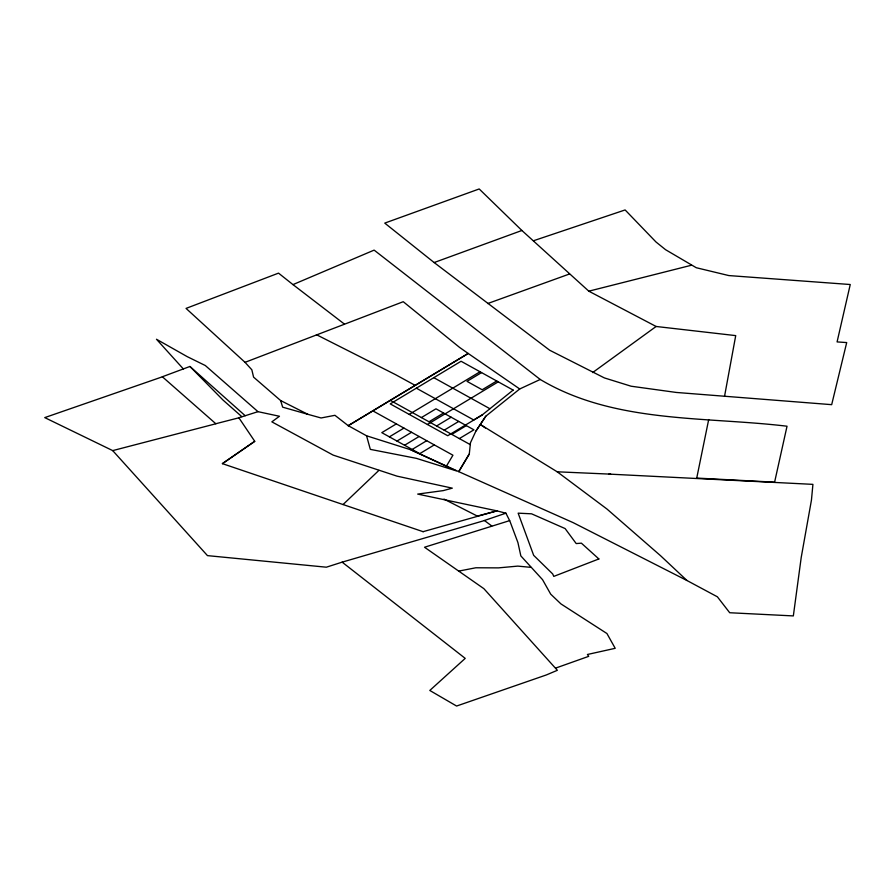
<?xml version="1.0" encoding="UTF-8"?>
<svg xmlns="http://www.w3.org/2000/svg" width="895" height="895" viewBox="0 0 895 895"><rect width="100%" height="100%" fill="white"/><g stroke="black" fill="none" stroke-linecap="round" stroke-linejoin="round"><path stroke-width="1.34" d="M724.525 396.407L735.724 335.614L656.125 326.474L588.809 291.177L521.886 230.485L479.194 188.957L384.749 223.112L434.142 262.548L549.675 350.225L604.349 377.903L631.109 386.215L676.284 392.446L831.679 404.663L846.704 342.572L837.082 341.912L850.25 284.52L728.832 275.57L696.288 267.728L665.6 249.716L655.979 241.974L625.124 209.945L533.476 240.755M708.695 419.554L696.735 478.075L774.6 482.181L787.029 426.221C704.533 416.32 614.306 423.637 540.222 379.469L374.132 250.119L292.967 284.599L278.524 273.132L186.048 308.406L245.029 362.33L251.831 369.78L253.587 377.142L280.616 400.546L307.835 414.307L321.081 417.976L334.931 415.314L348.233 425.673L366.57 435.798L410.939 449.849L458.699 471.643L469.193 454.067M540.222 379.469L519.715 388.967L485.772 416.231L476.006 430.887L470.468 442.745L469.282 454.101L458.788 471.676L573.203 522.669L686.98 580.519L717.387 596.808L729.705 612.739L793.339 615.917L801.226 557.417L811.452 500.07L812.917 484.363L608.88 474.093M446.46 466.06L452.937 455.219L372.835 410.872M485.784 416.22L476.095 430.909M343.042 504.545L378.932 470.356M592.647 372.566L656.125 326.474M254.683 441.313L222.352 463.632L423.167 531.708M222.43 463.666L254.773 441.347L238.853 417.752L257.984 411.666L279.453 416.264L271.845 421.858L333.13 455.096L397.044 476.151L452.311 488.155L443.249 490.617L417.685 494.085L496.915 510.855L423.078 531.675M245.029 362.33L403.242 301.704L459.56 347.405L468.197 353.469L348.233 425.673L468.197 353.469L519.715 388.967M409.205 414.396L480.033 371.761M396.351 423.894L381.796 432.654L419.744 453.664L434.299 444.904M481.555 372.6L467 381.359L482.17 389.761L496.736 381.001M389.392 436.849L403.947 428.09M421.411 417.573L435.966 408.814L473.914 429.824L459.359 438.584M396.977 441.056L411.532 432.296M428.996 421.78L443.562 413.009M427.418 424.487L498.246 381.841M404.562 445.262L419.117 436.491M436.592 425.975L451.147 417.215M412.159 449.458L426.714 440.698M444.177 430.182L458.732 421.422M482.483 414.709L473.746 419.968L416.343 388.184M451.774 434.388L466.329 425.617M245.185 415.705L189.93 366.469L162.353 376.761L215.863 423.771L112.714 450.61L44.75 417.607L162.442 376.795M434.142 262.548L521.886 230.485M487.708 303.539L569.567 273.971M555.616 668.106L588.731 656.337L587.411 654.491L615.201 648.316L606.933 633.526L560.941 603.912L550.705 594.157L542.538 579.658L520.845 555.918L517.925 542.583L509.702 520.61L424.521 547.237L483.859 588.653L557.361 670.299L546.364 674.942L456.584 706.043L429.801 690.459L465.221 658.384L342.147 562.149L326.351 567.195L207.472 555.627L112.714 450.61M509.624 520.577L505.899 513.182L484.419 520.498L491.758 525.969M342.147 562.149L484.497 520.532M215.773 423.738L238.943 417.786M588.809 291.177L691.32 265.267M458.721 571.099L475.816 567.777L498.481 567.877L517.78 566.11L530.948 567.352M557.16 471.799L610.636 474.149M505.988 513.227L496.993 510.888L477.337 516.079L443.998 499.108M307.835 414.307L282.663 407.169L280.616 400.546M410.928 449.849L456.215 470.837L416.376 458.352L370.317 449.368L366.57 435.798M316.427 334.696L395.478 374.636L415.224 385.409M433.818 377.668L489.923 408.735M390.309 400.356L470.188 444.58M485.392 427.989L480.414 424.543L557.249 471.833L606.944 509.009L660.555 555.717L686.98 580.519M292.967 284.599L344.127 323.867M257.984 411.666L205.313 365.529L187.245 356.657L156.48 339.25L183.341 368.93M241.84 416.667L223.146 400.177L189.93 366.469M513.137 390.086L482.047 415.067L447.724 435.731L390.242 403.902L461.07 361.256L513.137 390.086M598.878 558.95L553.781 576.391L552.707 573.963L533.666 555.347L518.149 513.159L531.574 513.819L565.125 528.576L576.201 543.567L581.392 543.164L598.878 558.95"/></g></svg>
